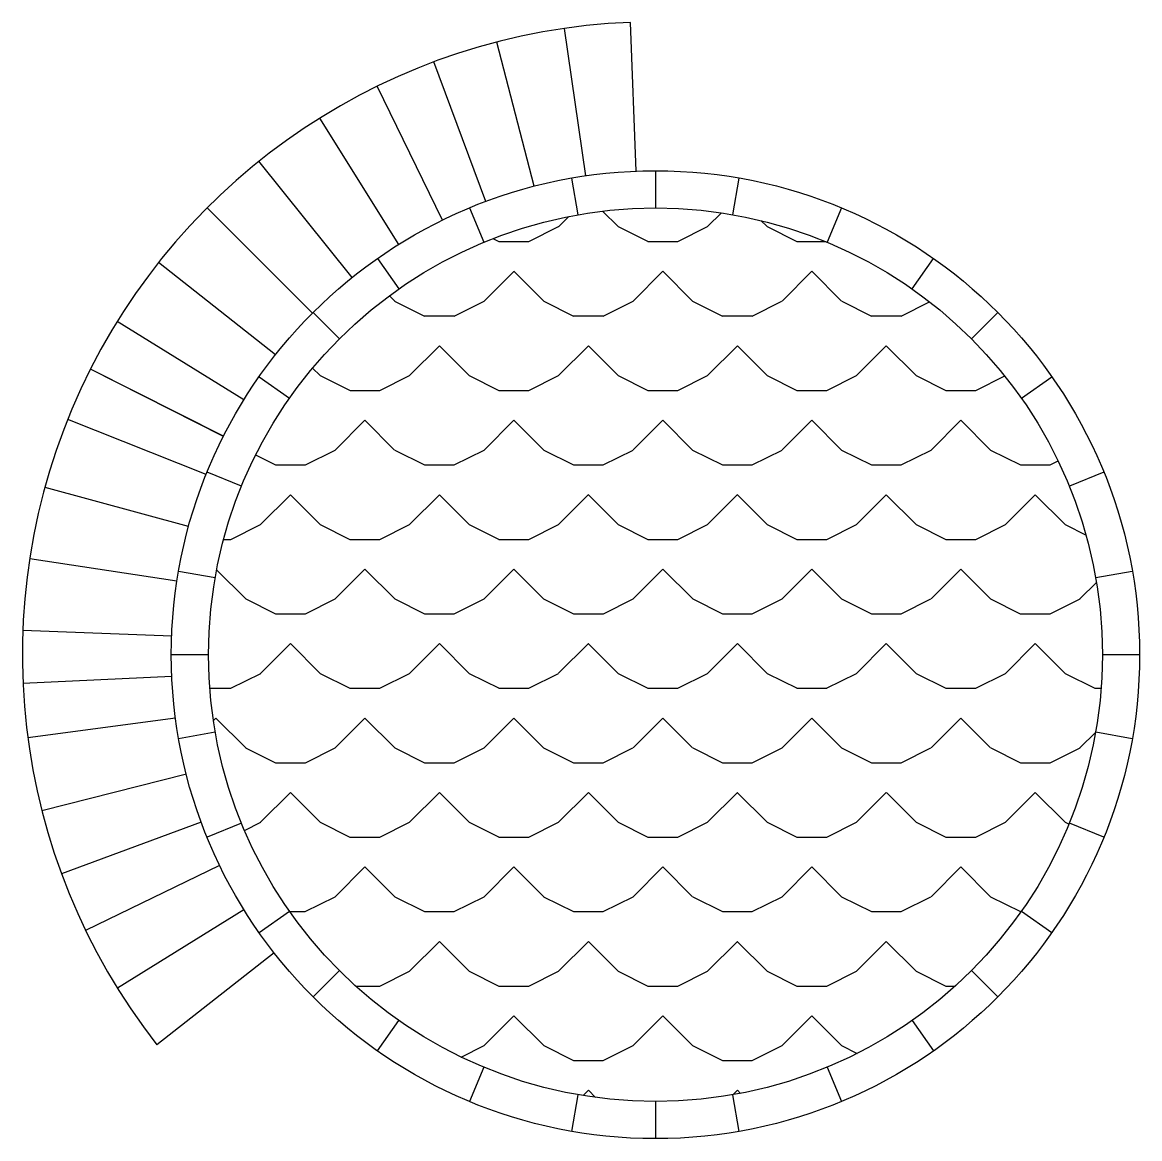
# Model space of a CAD drawing. Header units: millimetres. Extents: x 1515.96 to 1517.46, y 1323.6 to 1325.09.
import ezdxf

# ---------------------------------------------------------------- set-up
doc = ezdxf.new("R2010")
doc.units = ezdxf.units.MM
doc.layers.add('Varandas_e_Piscinas', color=2, linetype='Continuous')

msp = doc.modelspace()

# ---------------------------------------------------------------- hatches: boundary and pattern name
h = msp.add_hatch()
h.set_pattern_fill('AGUA', color=1, scale=0.2, style=0, pattern_type=2)
h.set_pattern_definition([(0, (0, 0), (0.1, 0.1), [0.04, -0.16]), (45, (0.08, 0.02), (2e-17, 0.2), [0.0565684, -0.0848528, 0.0565686, -0.084852912]), (135, (0.16, 0.02), (-0.2, 2e-17), [0.0565684, -0.0848528, 0.0565686, -0.084852912]), (26.565051, (0.04, 0), (0.2, 2e-10), [0.04472, -0.402493595]), (26.565051, (0.14, 0.1), (0.2, 2e-10), [0.04472, -0.402493595]), (333.434949, (0.16, 0.02), (0.2, -2e-10), [0.04472, -0.402493595]), (333.434949, (0.06, 0.12), (0.2, -2e-10), [0.04472, -0.402493595])])
h.paths.add_polyline_path([(1516.2102, 1324.2452, 1), (1517.4102, 1324.2452, 1)])

# ---------------------------------------------------------------- linework, layer by layer
at = {"layer": 'Varandas_e_Piscinas'}
for p, q in [((1516.7167, 1324.8884), (1516.6879, 1325.0863)), ((1516.7845, 1324.8947), (1516.7766, 1325.0945)), ((1516.6473, 1324.8744), (1516.5971, 1325.0681)), ((1516.5826, 1324.854), (1516.5126, 1325.0414)), ((1516.5245, 1324.829), (1516.4366, 1325.0087)), ((1516.4655, 1324.7963), (1516.3595, 1324.9658)), ((1516.4032, 1324.7519), (1516.2779, 1324.9079)), ((1516.8101, 1324.8952), (1516.8102, 1324.8452)), ((1516.7064, 1324.8362), (1516.6978, 1324.8854)), ((1516.9139, 1324.8362), (1516.9225, 1324.8854)), ((1516.3499, 1324.7041), (1516.2083, 1324.8453)), ((1516.5605, 1324.8453), (1516.5797, 1324.7991)), ((1517.0601, 1324.8453), (1517.0409, 1324.7991)), ((1516.3001, 1324.648), (1516.1431, 1324.7719)), ((1516.4371, 1324.7774), (1516.4658, 1324.7365)), ((1517.1547, 1324.7365), (1517.1834, 1324.7774)), ((1516.386, 1324.6695), (1516.3507, 1324.7049)), ((1517.2698, 1324.7049), (1517.2344, 1324.6695)), ((1516.2577, 1324.5875), (1516.0877, 1324.6929)), ((1516.2301, 1324.5384), (1516.0516, 1324.6287)), ((1516.2303, 1324.5387), (1516.0516, 1324.6285)), ((1516.2781, 1324.6185), (1516.3191, 1324.5898)), ((1517.3014, 1324.5898), (1517.3423, 1324.6185)), ((1516.207, 1324.4874), (1516.0214, 1324.5613)), ((1516.2545, 1324.4714), (1516.2082, 1324.4902)), ((1517.4123, 1324.4902), (1517.366, 1324.4714)), ((1516.1835, 1324.4174), (1515.9908, 1324.4698)), ((1516.1678, 1324.3439), (1515.9705, 1324.3738)), ((1516.17, 1324.3576), (1516.2193, 1324.3489)), ((1517.4012, 1324.3489), (1517.4504, 1324.3576)), ((1516.1607, 1324.2701), (1515.9609, 1324.2778)), ((1516.2102, 1324.2452), (1516.1602, 1324.2452)), ((1517.4602, 1324.2452), (1517.4102, 1324.2452)), ((1516.1609, 1324.2158), (1515.9611, 1324.2067)), ((1516.1659, 1324.1598), (1515.9676, 1324.1336)), ((1516.17, 1324.1328), (1516.2193, 1324.1415)), ((1517.4012, 1324.1415), (1517.4504, 1324.1328)), ((1516.1804, 1324.0847), (1515.9866, 1324.0353)), ((1516.2004, 1324.0202), (1516.0128, 1323.951)), ((1516.2545, 1324.019), (1516.2082, 1324.0002)), ((1517.4123, 1324.0002), (1517.366, 1324.019)), ((1516.2251, 1323.9621), (1516.0451, 1323.875)), ((1516.2578, 1323.9026), (1516.0879, 1323.7972)), ((1516.2781, 1323.8719), (1516.3191, 1323.9006)), ((1517.3014, 1323.9006), (1517.3423, 1323.8719)), ((1516.2983, 1323.8446), (1516.1408, 1323.7214)), ((1516.386, 1323.8209), (1516.3507, 1323.7855)), ((1517.2698, 1323.7855), (1517.2344, 1323.8209)), ((1516.4371, 1323.713), (1516.4658, 1323.7539)), ((1517.1547, 1323.7539), (1517.1834, 1323.713)), ((1516.5798, 1323.6912), (1516.5606, 1323.6451)), ((1517.0408, 1323.6913), (1517.06, 1323.6451)), ((1516.698, 1323.605), (1516.7066, 1323.6542)), ((1516.8103, 1323.6452), (1516.8103, 1323.5952)), ((1516.9227, 1323.605), (1516.914, 1323.6542))]:
    msp.add_line(p, q, dxfattribs=at)
for radius in [0.65, 0.6]:
    msp.add_circle((1516.8102, 1324.2452), radius, dxfattribs=at)
msp.add_arc((1516.8102, 1324.2452), 0.85, 92.2693, 218.044, dxfattribs=at)

doc.saveas('drawing.dxf')
